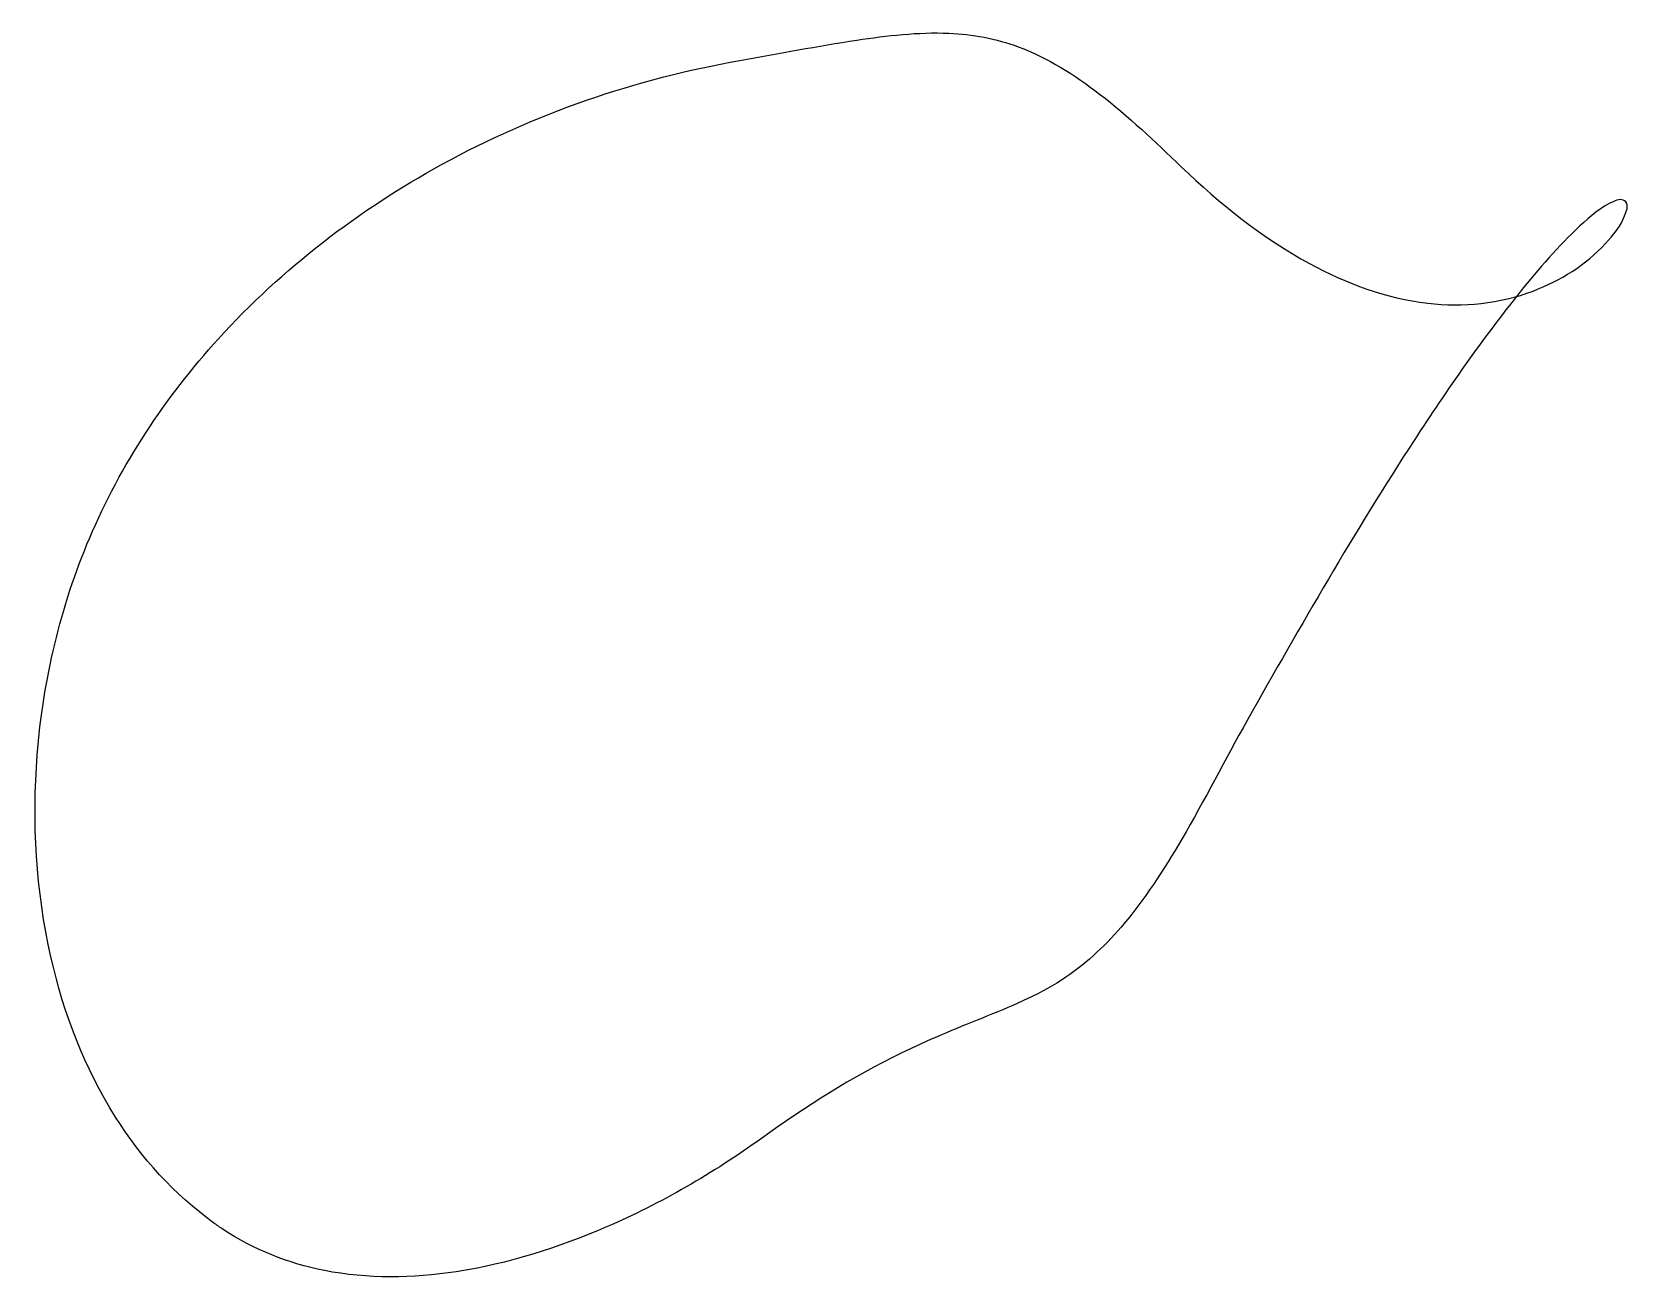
# Model space of a CAD drawing. Extents: x 0 to 459, y 0 to 359.
import ezdxf

# ---------------------------------------------------------------- set-up
doc = ezdxf.new("R2010")
doc.units = 0
doc.layers.add('Layer_1', color=7, linetype='CONTINUOUS')

msp = doc.modelspace()

# ---------------------------------------------------------------- linework, layer by layer
at = {"layer": 'Layer_1', "color": 7}
msp.add_lwpolyline([(51.971969, 15.981804)], close=True, dxfattribs=at)
for points in [[(237.00859, 356.274086), (245.788463, 357.586686), (254.664796, 358.632039), (263.558565, 358.270916)], [(203.40641, 350.42278), (214.60538, 352.382276), (225.763056, 354.592869), (237.00859, 356.274086)], [(263.558565, 358.270916), (270.353804, 357.995011), (277.117215, 356.718509), (283.502179, 354.355356)], [(283.502179, 354.355356), (292.025588, 351.200739), (299.771174, 346.270603), (306.947756, 340.755274)], [(117.535991, 320.486016), (144.237639, 335.127645), (173.409011, 345.174101), (203.40641, 350.42278)], [(306.947756, 340.755274), (315.256064, 334.370194), (322.826307, 327.102121), (330.392429, 319.868203)], [(53.311237, 270.376674), (71.661432, 290.580736), (93.630782, 307.377791), (117.535991, 320.486016)], [(330.392429, 319.868203), (341.569324, 309.182047), (353.760832, 299.399375), (367.379868, 291.994661)], [(454.968906, 309.897046), (451.249095, 308.265349), (448.127318, 305.551346), (445.187564, 302.811948)], [(458.388244, 309.772549), (457.53785, 310.79307), (455.99123, 310.345514), (454.968906, 309.897046)], [(458.047709, 305.709485), (458.51705, 306.958562), (459.329347, 308.643158), (458.388244, 309.772549)], [(452.560666, 297.80167), (454.732761, 300.167526), (456.910789, 302.683761), (458.047709, 305.709485)], [(445.187564, 302.811948), (438.931917, 296.982647), (433.323741, 290.497495), (427.97639, 283.839026)], [(431.713738, 284.107565), (439.539325, 287.085277), (446.88306, 291.617615), (452.560666, 297.80167)], [(367.379868, 291.994661), (377.919874, 286.264024), (389.400264, 282.008518), (401.36451, 280.596139)], [(427.97639, 283.839026), (417.006538, 270.179523), (407.00073, 255.773015), (397.433083, 241.107333)], [(401.36451, 280.596139), (411.566021, 279.391849), (422.089209, 280.445335), (431.713738, 284.107565)], [(16.236843, 213.091756), (25.193567, 234.128012), (37.953448, 253.467333), (53.311237, 270.376674)], [(397.433083, 241.107333), (380.34909, 214.920317), (364.794369, 187.778907), (349.399598, 160.57239)], [(1.142135, 150.69102), (2.828069, 172.111416), (7.812147, 193.305049), (16.236843, 213.091756)], [(349.399598, 160.57239), (343.003352, 149.26858), (337.186546, 137.64177), (330.609223, 126.44133)], [(5.059294, 92.574813), (0.773049, 111.594869), (-0.386298, 131.271732), (1.142135, 150.69102)], [(330.609223, 126.44133), (325.414338, 117.595043), (319.811793, 108.934596), (313.132801, 101.124656)], [(313.132801, 101.124656), (308.145261, 95.292581), (302.425026, 90.055403), (295.974268, 85.872222)], [(23.67281, 46.466468), (14.758144, 60.556735), (8.717068, 76.343557), (5.059294, 92.574813)], [(295.974268, 85.872222), (288.885602, 81.275371), (281.031268, 78.063113), (273.211882, 74.951239)], [(273.211882, 74.951239), (265.310845, 71.806861), (257.442964, 68.562402), (249.788435, 64.848525)], [(249.788435, 64.848525), (235.631738, 57.979914), (222.323342, 49.488827), (209.564296, 40.302421)], [(51.971969, 15.981895), (40.653206, 24.155917), (31.126431, 34.685491), (23.67281, 46.466468)], [(209.564296, 40.302421), (195.651277, 30.285161), (180.72147, 21.644406), (164.980268, 14.840236)], [(54.650153, 14.126245), (53.744699, 14.726132), (52.851756, 15.344878), (51.971969, 15.981804)], [(83.784917, 2.303921), (73.436812, 4.327858), (63.450413, 8.295833), (54.650153, 14.126245)], [(164.980268, 14.840236), (151.148123, 8.86125), (136.657861, 4.237452), (121.737764, 1.964519)], [(121.737764, 1.964519), (109.185186, 0.052268), (96.281955, -0.140224), (83.784917, 2.303921)]]:
    msp.add_open_spline(points, degree=3, dxfattribs=at)

doc.saveas('drawing.dxf')
